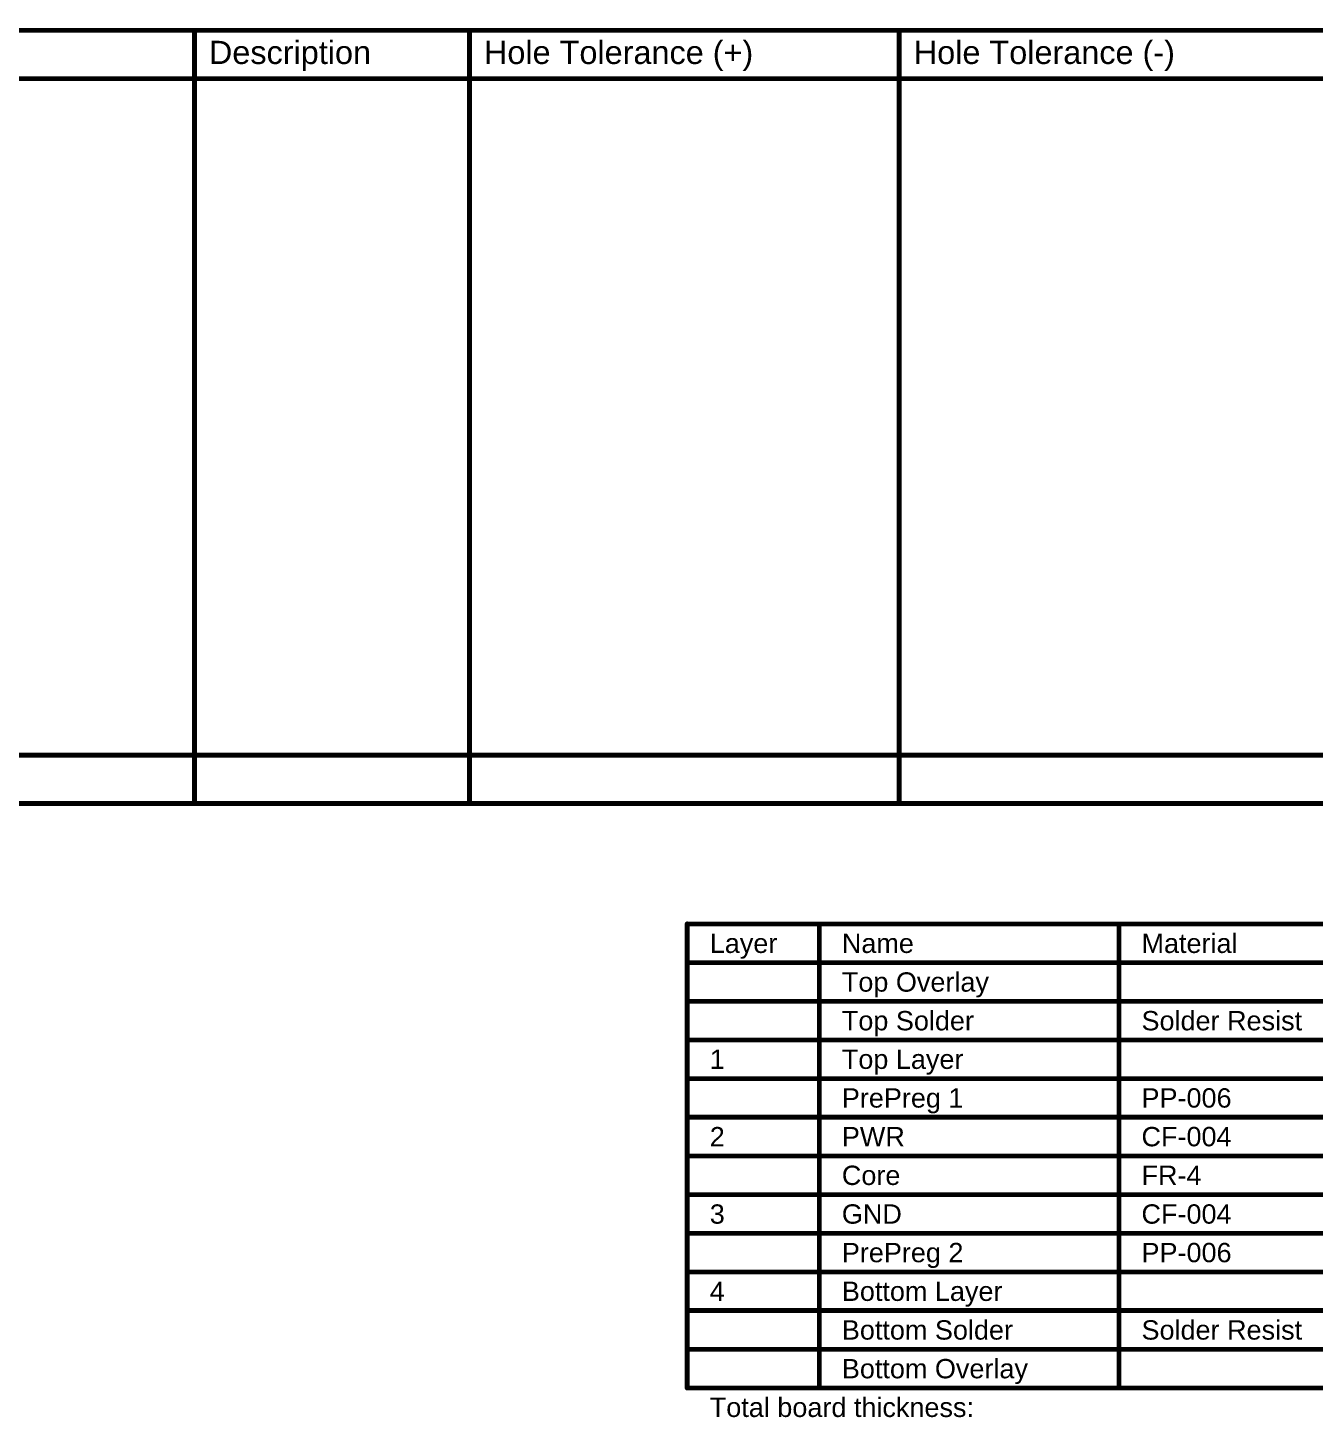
# Model space of a CAD drawing. Header units: inches. Extents: x -7 to 5163, y -3 to 5149.
# Drawn here: x 222.4 to 323.8, y 174.9 to 284.4 of the extents above; entities that cross this region are included whole.
import ezdxf

# ---------------------------------------------------------------- set-up
doc = ezdxf.new("R2010")
doc.units = ezdxf.units.IN
doc.layers.add('Drill Drawing', color=1, linetype='Continuous')
doc.layers.add('Fabrication', color=76, linetype='Continuous')
doc.styles.add('Arial', font='', dxfattribs={"height": 0.2})
doc.styles.get('Arial').set_extended_font_data('Arial')

msp = doc.modelspace()

# ---------------------------------------------------------------- linework, layer by layer
at = {"layer": 'Drill Drawing'}
for points in [[(-1.28, 284.22, 0.381, 0.381, 0), (389.82, 284.22, 0.381, 0.381, 0)], [(235.56, 223.26, 0.381, 0.381, 0), (235.56, 284.22, 0.381, 0.381, 0)], [(257.24, 223.26, 0.381, 0.381, 0), (257.24, 284.22, 0.381, 0.381, 0)], [(291.11, 223.26, 0.381, 0.381, 0), (291.11, 284.22, 0.381, 0.381, 0)], [(-1.28, 280.41, 0.381, 0.381, 0), (389.82, 280.41, 0.381, 0.381, 0)], [(-1.28, 227.07, 0.381, 0.381, 0), (389.82, 227.07, 0.381, 0.381, 0)], [(-1.28, 223.26, 0.381, 0.381, 0), (389.82, 223.26, 0.381, 0.381, 0)]]:
    msp.add_lwpolyline(points, format="xyseb", dxfattribs=at)
for points in [[(235.46, 284.22, 0.191, 0.191, 1), (235.65, 284.22, 0.191, 0.191, 1)], [(257.15, 284.22, 0.191, 0.191, 1), (257.34, 284.22, 0.191, 0.191, 1)], [(291.02, 284.22, 0.191, 0.191, 1), (291.21, 284.22, 0.191, 0.191, 1)], [(235.46, 223.26, 0.191, 0.191, 1), (235.65, 223.26, 0.191, 0.191, 1)], [(257.15, 223.26, 0.191, 0.191, 1), (257.34, 223.26, 0.191, 0.191, 1)], [(291.02, 223.26, 0.191, 0.191, 1), (291.21, 223.26, 0.191, 0.191, 1)]]:
    msp.add_lwpolyline(points, format="xyseb", close=True, dxfattribs=at)
at = {"layer": 'Fabrication'}
for points in [[(274.4, 213.77, 0.381, 0.381, 0), (389.69, 213.77, 0.381, 0.381, 0)], [(274.4, 177.19, 0.381, 0.381, 0), (274.4, 213.77, 0.381, 0.381, 0)], [(284.81, 177.19, 0.381, 0.381, 0), (284.81, 213.77, 0.381, 0.381, 0)], [(308.43, 177.19, 0.381, 0.381, 0), (308.43, 213.77, 0.381, 0.381, 0)], [(274.4, 210.72, 0.381, 0.381, 0), (389.69, 210.72, 0.381, 0.381, 0)], [(274.4, 207.67, 0.381, 0.381, 0), (284.81, 207.67, 0.381, 0.381, 0)], [(284.81, 207.67, 0.381, 0.381, 0), (308.43, 207.67, 0.381, 0.381, 0)], [(308.43, 207.67, 0.381, 0.381, 0), (330.27, 207.67, 0.381, 0.381, 0)], [(274.4, 204.62, 0.381, 0.381, 0), (284.81, 204.62, 0.381, 0.381, 0)], [(284.81, 204.62, 0.381, 0.381, 0), (308.43, 204.62, 0.381, 0.381, 0)], [(308.43, 204.62, 0.381, 0.381, 0), (330.27, 204.62, 0.381, 0.381, 0)], [(274.4, 201.57, 0.381, 0.381, 0), (284.81, 201.57, 0.381, 0.381, 0)], [(284.81, 201.57, 0.381, 0.381, 0), (308.43, 201.57, 0.381, 0.381, 0)], [(308.43, 201.57, 0.381, 0.381, 0), (330.27, 201.57, 0.381, 0.381, 0)], [(274.4, 198.53, 0.381, 0.381, 0), (284.81, 198.53, 0.381, 0.381, 0)], [(284.81, 198.53, 0.381, 0.381, 0), (308.43, 198.53, 0.381, 0.381, 0)], [(308.43, 198.53, 0.381, 0.381, 0), (330.27, 198.53, 0.381, 0.381, 0)], [(274.4, 195.48, 0.381, 0.381, 0), (284.81, 195.48, 0.381, 0.381, 0)], [(284.81, 195.48, 0.381, 0.381, 0), (308.43, 195.48, 0.381, 0.381, 0)], [(308.43, 195.48, 0.381, 0.381, 0), (330.27, 195.48, 0.381, 0.381, 0)], [(274.4, 192.43, 0.381, 0.381, 0), (284.81, 192.43, 0.381, 0.381, 0)], [(284.81, 192.43, 0.381, 0.381, 0), (308.43, 192.43, 0.381, 0.381, 0)], [(308.43, 192.43, 0.381, 0.381, 0), (330.27, 192.43, 0.381, 0.381, 0)], [(274.4, 189.38, 0.381, 0.381, 0), (284.81, 189.38, 0.381, 0.381, 0)], [(284.81, 189.38, 0.381, 0.381, 0), (308.43, 189.38, 0.381, 0.381, 0)], [(308.43, 189.38, 0.381, 0.381, 0), (330.27, 189.38, 0.381, 0.381, 0)], [(274.4, 186.33, 0.381, 0.381, 0), (284.81, 186.33, 0.381, 0.381, 0)], [(284.81, 186.33, 0.381, 0.381, 0), (308.43, 186.33, 0.381, 0.381, 0)], [(308.43, 186.33, 0.381, 0.381, 0), (330.27, 186.33, 0.381, 0.381, 0)], [(274.4, 183.29, 0.381, 0.381, 0), (284.81, 183.29, 0.381, 0.381, 0)], [(284.81, 183.29, 0.381, 0.381, 0), (308.43, 183.29, 0.381, 0.381, 0)], [(308.43, 183.29, 0.381, 0.381, 0), (330.27, 183.29, 0.381, 0.381, 0)], [(274.4, 180.24, 0.381, 0.381, 0), (284.81, 180.24, 0.381, 0.381, 0)], [(284.81, 180.24, 0.381, 0.381, 0), (308.43, 180.24, 0.381, 0.381, 0)], [(308.43, 180.24, 0.381, 0.381, 0), (330.27, 180.24, 0.381, 0.381, 0)], [(274.4, 177.19, 0.381, 0.381, 0), (284.81, 177.19, 0.381, 0.381, 0)], [(284.81, 177.19, 0.381, 0.381, 0), (308.43, 177.19, 0.381, 0.381, 0)], [(308.43, 177.19, 0.381, 0.381, 0), (330.27, 177.19, 0.381, 0.381, 0)]]:
    msp.add_lwpolyline(points, format="xyseb", dxfattribs=at)
for points in [[(274.3, 213.77, 0.191, 0.191, 1), (274.5, 213.77, 0.191, 0.191, 1)], [(274.3, 213.77, 0.191, 0.191, 1), (274.5, 213.77, 0.191, 0.191, 1)], [(284.72, 213.77, 0.191, 0.191, 1), (284.91, 213.77, 0.191, 0.191, 1)], [(308.33, 213.77, 0.191, 0.191, 1), (308.52, 213.77, 0.191, 0.191, 1)], [(274.3, 210.72, 0.191, 0.191, 1), (274.5, 210.72, 0.191, 0.191, 1)], [(274.3, 207.67, 0.191, 0.191, 1), (274.5, 207.67, 0.191, 0.191, 1)], [(284.72, 207.67, 0.191, 0.191, 1), (284.91, 207.67, 0.191, 0.191, 1)], [(284.72, 207.67, 0.191, 0.191, 1), (284.91, 207.67, 0.191, 0.191, 1)], [(308.33, 207.67, 0.191, 0.191, 1), (308.52, 207.67, 0.191, 0.191, 1)], [(308.33, 207.67, 0.191, 0.191, 1), (308.52, 207.67, 0.191, 0.191, 1)], [(274.3, 204.62, 0.191, 0.191, 1), (274.5, 204.62, 0.191, 0.191, 1)], [(284.72, 204.62, 0.191, 0.191, 1), (284.91, 204.62, 0.191, 0.191, 1)], [(284.72, 204.62, 0.191, 0.191, 1), (284.91, 204.62, 0.191, 0.191, 1)], [(308.33, 204.62, 0.191, 0.191, 1), (308.52, 204.62, 0.191, 0.191, 1)], [(308.33, 204.62, 0.191, 0.191, 1), (308.52, 204.62, 0.191, 0.191, 1)], [(274.3, 201.57, 0.191, 0.191, 1), (274.5, 201.57, 0.191, 0.191, 1)], [(284.72, 201.57, 0.191, 0.191, 1), (284.91, 201.57, 0.191, 0.191, 1)], [(284.72, 201.57, 0.191, 0.191, 1), (284.91, 201.57, 0.191, 0.191, 1)], [(308.33, 201.57, 0.191, 0.191, 1), (308.52, 201.57, 0.191, 0.191, 1)], [(308.33, 201.57, 0.191, 0.191, 1), (308.52, 201.57, 0.191, 0.191, 1)], [(274.3, 198.53, 0.191, 0.191, 1), (274.5, 198.53, 0.191, 0.191, 1)], [(284.72, 198.53, 0.191, 0.191, 1), (284.91, 198.53, 0.191, 0.191, 1)], [(284.72, 198.53, 0.191, 0.191, 1), (284.91, 198.53, 0.191, 0.191, 1)], [(308.33, 198.53, 0.191, 0.191, 1), (308.52, 198.53, 0.191, 0.191, 1)], [(308.33, 198.53, 0.191, 0.191, 1), (308.52, 198.53, 0.191, 0.191, 1)], [(274.3, 195.48, 0.191, 0.191, 1), (274.5, 195.48, 0.191, 0.191, 1)], [(284.72, 195.48, 0.191, 0.191, 1), (284.91, 195.48, 0.191, 0.191, 1)], [(284.72, 195.48, 0.191, 0.191, 1), (284.91, 195.48, 0.191, 0.191, 1)], [(308.33, 195.48, 0.191, 0.191, 1), (308.52, 195.48, 0.191, 0.191, 1)], [(308.33, 195.48, 0.191, 0.191, 1), (308.52, 195.48, 0.191, 0.191, 1)], [(274.3, 192.43, 0.191, 0.191, 1), (274.5, 192.43, 0.191, 0.191, 1)], [(284.72, 192.43, 0.191, 0.191, 1), (284.91, 192.43, 0.191, 0.191, 1)], [(284.72, 192.43, 0.191, 0.191, 1), (284.91, 192.43, 0.191, 0.191, 1)], [(308.33, 192.43, 0.191, 0.191, 1), (308.52, 192.43, 0.191, 0.191, 1)], [(308.33, 192.43, 0.191, 0.191, 1), (308.52, 192.43, 0.191, 0.191, 1)], [(274.3, 189.38, 0.191, 0.191, 1), (274.5, 189.38, 0.191, 0.191, 1)], [(284.72, 189.38, 0.191, 0.191, 1), (284.91, 189.38, 0.191, 0.191, 1)], [(284.72, 189.38, 0.191, 0.191, 1), (284.91, 189.38, 0.191, 0.191, 1)], [(308.33, 189.38, 0.191, 0.191, 1), (308.52, 189.38, 0.191, 0.191, 1)], [(308.33, 189.38, 0.191, 0.191, 1), (308.52, 189.38, 0.191, 0.191, 1)], [(274.3, 186.33, 0.191, 0.191, 1), (274.5, 186.33, 0.191, 0.191, 1)], [(284.72, 186.33, 0.191, 0.191, 1), (284.91, 186.33, 0.191, 0.191, 1)], [(284.72, 186.33, 0.191, 0.191, 1), (284.91, 186.33, 0.191, 0.191, 1)], [(308.33, 186.33, 0.191, 0.191, 1), (308.52, 186.33, 0.191, 0.191, 1)], [(308.33, 186.33, 0.191, 0.191, 1), (308.52, 186.33, 0.191, 0.191, 1)], [(274.3, 183.29, 0.191, 0.191, 1), (274.5, 183.29, 0.191, 0.191, 1)], [(284.72, 183.29, 0.191, 0.191, 1), (284.91, 183.29, 0.191, 0.191, 1)], [(284.72, 183.29, 0.191, 0.191, 1), (284.91, 183.29, 0.191, 0.191, 1)], [(308.33, 183.29, 0.191, 0.191, 1), (308.52, 183.29, 0.191, 0.191, 1)], [(308.33, 183.29, 0.191, 0.191, 1), (308.52, 183.29, 0.191, 0.191, 1)], [(274.3, 180.24, 0.191, 0.191, 1), (274.5, 180.24, 0.191, 0.191, 1)], [(284.72, 180.24, 0.191, 0.191, 1), (284.91, 180.24, 0.191, 0.191, 1)], [(284.72, 180.24, 0.191, 0.191, 1), (284.91, 180.24, 0.191, 0.191, 1)], [(308.33, 180.24, 0.191, 0.191, 1), (308.52, 180.24, 0.191, 0.191, 1)], [(308.33, 180.24, 0.191, 0.191, 1), (308.52, 180.24, 0.191, 0.191, 1)], [(274.3, 177.19, 0.191, 0.191, 1), (274.5, 177.19, 0.191, 0.191, 1)], [(274.3, 177.19, 0.191, 0.191, 1), (274.5, 177.19, 0.191, 0.191, 1)], [(284.72, 177.19, 0.191, 0.191, 1), (284.91, 177.19, 0.191, 0.191, 1)], [(284.72, 177.19, 0.191, 0.191, 1), (284.91, 177.19, 0.191, 0.191, 1)], [(284.72, 177.19, 0.191, 0.191, 1), (284.91, 177.19, 0.191, 0.191, 1)], [(308.33, 177.19, 0.191, 0.191, 1), (308.52, 177.19, 0.191, 0.191, 1)], [(308.33, 177.19, 0.191, 0.191, 1), (308.52, 177.19, 0.191, 0.191, 1)], [(308.33, 177.19, 0.191, 0.191, 1), (308.52, 177.19, 0.191, 0.191, 1)]]:
    msp.add_lwpolyline(points, format="xyseb", close=True, dxfattribs=at)

# ---------------------------------------------------------------- texts
at = {"layer": 'Drill Drawing', "style": 'Arial'}
for s, p in [('Description', (236.7, 281.56)), ('Hole Tolerance (+)', (258.38, 281.56)), ('Hole Tolerance (-)', (292.26, 281.56))]:
    msp.add_text(s, height=1.8288, dxfattribs=at).set_placement(p)
at = {"layer": 'Fabrication', "style": 'Arial'}
for s, height, p in [('Layer', 1.524, (276.18, 211.48)), ('Name', 1.524, (286.59, 211.48)), ('Material', 1.524, (310.21, 211.48)), ('Top Overlay', 1.524, (286.59, 208.43)), ('Top Solder', 1.524, (286.59, 205.38)), ('Solder Resist', 1.524, (310.21, 205.38)), ('1', 1.52, (276.18, 202.34)), ('Top Layer', 1.524, (286.59, 202.34)), ('PrePreg 1', 1.524, (286.59, 199.29)), ('PP-006', 1.524, (310.21, 199.29)), ('2', 1.52, (276.18, 196.24)), ('PWR', 1.524, (286.59, 196.24)), ('CF-004', 1.524, (310.21, 196.24)), ('Core', 1.524, (286.59, 193.19)), ('FR-4', 1.524, (310.21, 193.19)), ('3', 1.52, (276.18, 190.14)), ('GND', 1.524, (286.59, 190.14)), ('CF-004', 1.524, (310.21, 190.14)), ('PrePreg 2', 1.524, (286.59, 187.1)), ('PP-006', 1.524, (310.21, 187.1)), ('4', 1.52, (276.18, 184.05)), ('Bottom Layer', 1.524, (286.59, 184.05)), ('Bottom Solder', 1.524, (286.59, 181)), ('Solder Resist', 1.524, (310.21, 181)), ('Bottom Overlay', 1.524, (286.59, 177.95)), ('Total board thickness:', 1.524, (276.18, 174.9))]:
    msp.add_text(s, height=height, dxfattribs=at).set_placement(p)

doc.saveas('drawing.dxf')
